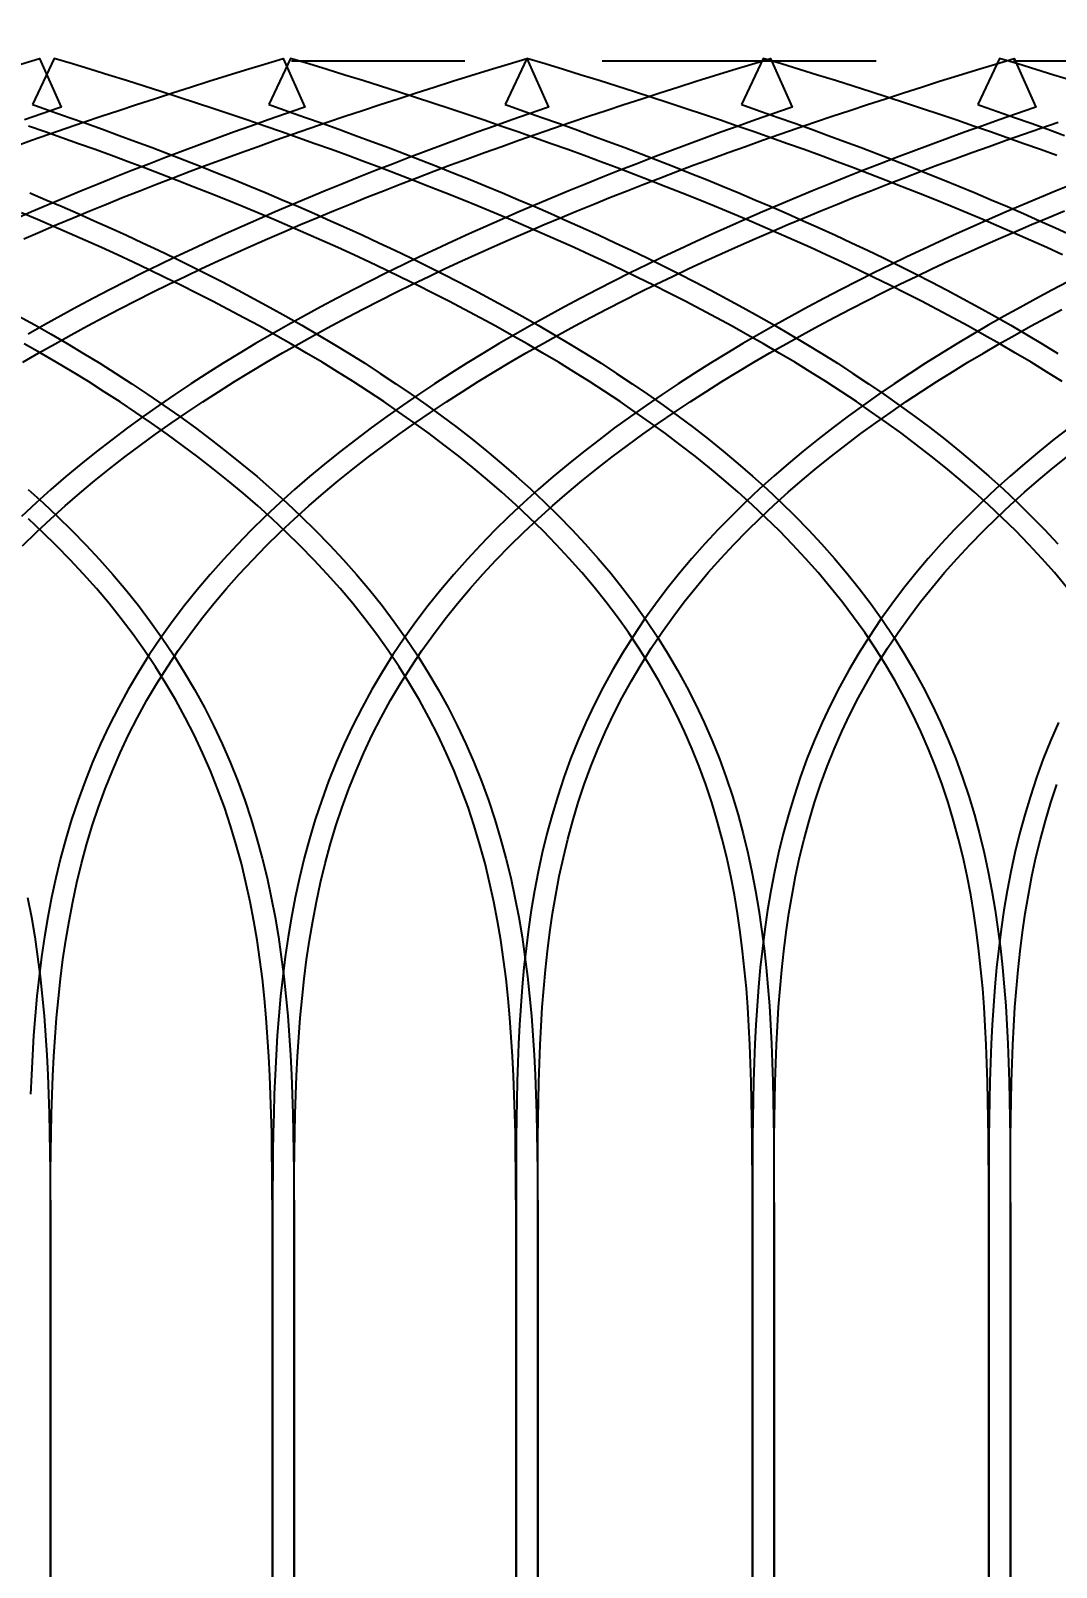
# Model space of a CAD drawing. Header units: metres. Extents: x -2 to 44.3, y -14 to 11.
# Drawn here: x 31.606 to 33.979, y 4.58 to 8.135 of the extents above; entities that cross this region are included whole.
import ezdxf

# ---------------------------------------------------------------- set-up
doc = ezdxf.new("R2010")
doc.units = ezdxf.units.M
doc.header["$LTSCALE"] = 0.05
doc.linetypes.add('DASHED', pattern=[19.05, 12.7, -6.35])
doc.layers.get('0').update_dxf_attribs({"linetype": 'DASHED'})
for name, color, linetype in [('back-layer2', 7, 'Continuous'), ('back-layer3', 7, 'Continuous'), ('front-layer2', 7, 'Continuous'), ('front-layer3', 7, 'Continuous')]:
    doc.layers.add(name, color=color, linetype=linetype)
doc.dimstyles.get("Standard").update_dxf_attribs({"dimtxt": 2.5, "dimasz": 2.5, "dimexe": 1.25, "dimexo": 0.625, "dimtad": 1, "dimtxsty": 'Standard', "dimcen": 2.5, "dimazin": 3, "dimtfac": 1, "dimtmove": 0, "dimatfit": 3, "dimarcsym": 0})

# ---------------------------------------------------------------- blocks, each defined once
blk = doc.blocks.new('*D12')
at = {"color": 0, "lineweight": -2, "transparency": 16777216}
for p, q in [((31.8524, 9.7222), (31.6492, 10.1791)), ((29.9411, 8.325), (33.1977, 9.7733)), ((29.9911, 8.2126), (33.2477, 9.6609)), ((32.0555, 9.2653), (32.1055, 9.1529)), ((32.3087, 8.6961), (32.5119, 8.2392)), ((32.5119, 8.2392), (34.3869, 8.2392))]:
    blk.add_line(p, q, dxfattribs=at)
at = {"color": 0, "transparency": 16777216}
for points in [[(31.9285, 9.7561), (31.7762, 9.6883), (32.0555, 9.2653)], [(32.3849, 8.7299), (32.2326, 8.6622), (32.1055, 9.1529)]]:
    blk.add_solid(points, dxfattribs=at)
at = {"layer": 'Defpoints', "color": 0, "transparency": 16777216}
for p in [(32.1055, 9.1529), (29.3701, 8.071), (29.4201, 7.9586)]:
    blk.add_point(p, dxfattribs=at)
at = {"color": 0, "transparency": 16777216, "insert": (33.7619, 9.1142), "char_height": 0.5, "attachment_point": 5}
blk.add_mtext('0.12', dxfattribs=at)

msp = doc.modelspace()

# ---------------------------------------------------------------- linework, layer by layer
msp.add_line((35.4679, 8.0646), (32.2093, 8.0646))
at = {"layer": 'back-layer2', "color": 3}
for points in [[(31.5679, 7.8676), (31.6076, 7.8818), (31.6475, 7.8958), (31.6877, 7.9097), (31.728, 7.9235), (31.7686, 7.9372), (31.8094, 7.9509), (31.8504, 7.9645), (31.8918, 7.9779), (31.9334, 7.9914), (31.9753, 8.0048), (32.0175, 8.0181), (32.0601, 8.0314), (32.103, 8.0446), (32.1464, 8.0578), (32.1901, 8.071), (32.2401, 7.9586), (32.2354, 7.957), (32.1951, 7.943), (32.1549, 7.9289), (32.115, 7.9147), (32.0753, 7.9004), (32.0357, 7.8859), (31.9962, 7.8714), (31.9569, 7.8566), (31.9177, 7.8418), (31.8786, 7.8267), (31.8397, 7.8115), (31.8008, 7.7961), (31.762, 7.7805), (31.7233, 7.7647), (31.6847, 7.7488), (31.6462, 7.7325), (31.6077, 7.7161), (31.5692, 7.6994)], [(31.5824, 8.0578), (31.6261, 8.071), (31.6761, 7.9586), (31.6714, 7.957), (31.6311, 7.943), (31.5909, 7.9289)], [(31.5873, 7.3681), (31.6246, 7.3898), (31.6619, 7.4111), (31.6994, 7.4319), (31.7369, 7.4523), (31.7745, 7.4723), (31.8121, 7.4919), (31.8498, 7.5112), (31.8876, 7.53), (31.9254, 7.5486), (31.9633, 7.5668), (32.0012, 7.5848), (32.0391, 7.6024), (32.0771, 7.6197), (32.1152, 7.6368), (32.1533, 7.6536), (32.1914, 7.6702), (32.2297, 7.6865), (32.268, 7.7026), (32.3063, 7.7185), (32.3448, 7.7342), (32.3833, 7.7497), (32.422, 7.765), (32.4607, 7.7801), (32.4996, 7.7951), (32.5385, 7.8099), (32.5776, 7.8245), (32.6169, 7.839), (32.6563, 7.8534), (32.6959, 7.8676), (32.7356, 7.8818), (32.7755, 7.8958), (32.8157, 7.9097), (32.856, 7.9235), (32.8966, 7.9372), (32.9374, 7.9509), (32.9784, 7.9645), (33.0198, 7.9779), (33.0614, 7.9914), (33.1033, 8.0048), (33.1455, 8.0181), (33.1881, 8.0314), (33.231, 8.0446), (33.2744, 8.0578), (33.3181, 8.071), (33.3681, 7.9586), (33.3634, 7.957), (33.3231, 7.943), (33.2829, 7.9289), (33.243, 7.9147), (33.2033, 7.9004), (33.1637, 7.8859), (33.1242, 7.8714), (33.0849, 7.8566), (33.0457, 7.8418), (33.0066, 7.8267), (32.9677, 7.8115), (32.9288, 7.7961), (32.89, 7.7805), (32.8513, 7.7647), (32.8127, 7.7488), (32.7742, 7.7325), (32.7357, 7.7161), (32.6972, 7.6994), (32.6588, 7.6825), (32.6205, 7.6653), (32.5822, 7.6478), (32.5439, 7.63), (32.5057, 7.612), (32.4675, 7.5936), (32.4294, 7.5748), (32.3913, 7.5558), (32.3532, 7.5363), (32.3152, 7.5165), (32.2772, 7.4963), (32.2393, 7.4757), (32.2014, 7.4546), (32.1636, 7.4331), (32.1259, 7.4112), (32.0883, 7.3887), (32.0508, 7.3657), (32.0134, 7.3422), (31.9762, 7.3182), (31.9391, 7.2936), (31.9022, 7.2684), (31.8656, 7.2426), (31.8292, 7.2161), (31.7931, 7.189), (31.7573, 7.1612), (31.7218, 7.1327), (31.6867, 7.1035), (31.6521, 7.0735), (31.618, 7.0428), (31.5844, 7.0112)], [(31.5868, 6.9436), (31.619, 6.9751), (31.6518, 7.0059), (31.6852, 7.036), (31.7191, 7.0653), (31.7535, 7.094), (31.7882, 7.1219), (31.8234, 7.1492), (31.8589, 7.1759), (31.8947, 7.2019), (31.9308, 7.2273), (31.9671, 7.2521), (32.0036, 7.2764), (32.0403, 7.3001), (32.0772, 7.3233), (32.1142, 7.3459), (32.1513, 7.3681), (32.1886, 7.3898), (32.2259, 7.4111), (32.2634, 7.4319), (32.3009, 7.4523), (32.3385, 7.4723), (32.3761, 7.4919), (32.4138, 7.5112), (32.4516, 7.53), (32.4894, 7.5486), (32.5273, 7.5668), (32.5652, 7.5848), (32.6031, 7.6024), (32.6411, 7.6197), (32.6792, 7.6368), (32.7173, 7.6536), (32.7554, 7.6702), (32.7937, 7.6865), (32.832, 7.7026), (32.8703, 7.7185), (32.9088, 7.7342), (32.9473, 7.7497), (32.986, 7.765), (33.0247, 7.7801), (33.0636, 7.7951), (33.1025, 7.8099), (33.1416, 7.8245), (33.1809, 7.839), (33.2203, 7.8534), (33.2599, 7.8676), (33.2996, 7.8818), (33.3395, 7.8958), (33.3797, 7.9097), (33.42, 7.9235), (33.4606, 7.9372), (33.5014, 7.9509), (33.5424, 7.9645), (33.5838, 7.9779), (33.6254, 7.9914), (33.6673, 8.0048), (33.7095, 8.0181), (33.7521, 8.0314), (33.795, 8.0446), (33.8384, 8.0578), (33.8821, 8.071), (33.9321, 7.9586), (33.9274, 7.957), (33.8871, 7.943), (33.8469, 7.9289), (33.807, 7.9147), (33.7673, 7.9004), (33.7277, 7.8859), (33.6882, 7.8714), (33.6489, 7.8566), (33.6097, 7.8418), (33.5706, 7.8267), (33.5317, 7.8115), (33.4928, 7.7961), (33.454, 7.7805), (33.4153, 7.7647), (33.3767, 7.7488), (33.3382, 7.7325), (33.2997, 7.7161), (33.2612, 7.6994), (33.2228, 7.6825), (33.1845, 7.6653), (33.1462, 7.6478), (33.1079, 7.63), (33.0697, 7.612), (33.0315, 7.5936), (32.9934, 7.5748), (32.9553, 7.5558), (32.9172, 7.5363), (32.8792, 7.5165), (32.8412, 7.4963), (32.8033, 7.4757), (32.7654, 7.4546), (32.7276, 7.4331), (32.6899, 7.4112), (32.6523, 7.3887), (32.6148, 7.3657), (32.5774, 7.3422), (32.5402, 7.3182), (32.5031, 7.2936), (32.4662, 7.2684), (32.4296, 7.2426), (32.3932, 7.2161), (32.3571, 7.189), (32.3213, 7.1612), (32.2858, 7.1327), (32.2507, 7.1035), (32.2161, 7.0735), (32.182, 7.0428), (32.1484, 7.0112), (32.1154, 6.9789), (32.0831, 6.9458), (32.0515, 6.9119), (32.0206, 6.8771), (31.9906, 6.8415), (31.9614, 6.8051), (31.9332, 6.7679), (31.9061, 6.7298), (31.88, 6.6909), (31.855, 6.6513), (31.8312, 6.6109), (31.8087, 6.5698), (31.7873, 6.528), (31.7673, 6.4856), (31.7486, 6.4426), (31.7312, 6.3991), (31.7151, 6.3551), (31.7003, 6.3106), (31.6868, 6.2659), (31.6746, 6.2208), (31.6635, 6.1755), (31.6537, 6.13), (31.6449, 6.0844), (31.6373, 6.0387), (31.6306, 5.9929), (31.6248, 5.9472), (31.6198, 5.9016), (31.6157, 5.856), (31.6122, 5.8105), (31.6094, 5.7652), (31.6071, 5.72), (31.6053, 5.675)], [(31.5893, 7.6536), (31.6274, 7.6702), (31.6657, 7.6865), (31.704, 7.7026), (31.7423, 7.7185), (31.7808, 7.7342), (31.8193, 7.7497), (31.858, 7.765), (31.8967, 7.7801), (31.9356, 7.7951), (31.9745, 7.8099), (32.0136, 7.8245), (32.0529, 7.839), (32.0923, 7.8534), (32.1319, 7.8676), (32.1716, 7.8818), (32.2115, 7.8958), (32.2517, 7.9097), (32.292, 7.9235), (32.3326, 7.9372), (32.3734, 7.9509), (32.4144, 7.9645), (32.4558, 7.9779), (32.4974, 7.9914), (32.5393, 8.0048), (32.5815, 8.0181), (32.6241, 8.0314), (32.667, 8.0446), (32.7104, 8.0578), (32.7541, 8.071), (32.8041, 7.9586), (32.7994, 7.957), (32.7591, 7.943), (32.7189, 7.9289), (32.679, 7.9147), (32.6393, 7.9004), (32.5997, 7.8859), (32.5602, 7.8714), (32.5209, 7.8566), (32.4817, 7.8418), (32.4426, 7.8267), (32.4037, 7.8115), (32.3648, 7.7961), (32.326, 7.7805), (32.2873, 7.7647), (32.2487, 7.7488), (32.2102, 7.7325), (32.1717, 7.7161), (32.1332, 7.6994), (32.0948, 7.6825), (32.0565, 7.6653), (32.0182, 7.6478), (31.9799, 7.63), (31.9417, 7.612), (31.9035, 7.5936), (31.8654, 7.5748), (31.8273, 7.5558), (31.7892, 7.5363), (31.7512, 7.5165), (31.7132, 7.4963), (31.6753, 7.4757), (31.6374, 7.4546), (31.5996, 7.4331)], [(31.6511, 4.0355), (31.6511, 5.3199), (31.6511, 5.3638), (31.6512, 5.4078), (31.6513, 5.4518), (31.6516, 5.4959), (31.6521, 5.5401), (31.6529, 5.5844), (31.6539, 5.6287), (31.6552, 5.6732), (31.657, 5.7177), (31.6593, 5.7624), (31.6621, 5.8071), (31.6655, 5.8518), (31.6696, 5.8966), (31.6744, 5.9414), (31.6801, 5.9862), (31.6867, 6.0309), (31.6942, 6.0755), (31.7027, 6.12), (31.7123, 6.1643), (31.723, 6.2083), (31.7349, 6.2521), (31.748, 6.2955), (31.7623, 6.3386), (31.7779, 6.3812), (31.7947, 6.4233), (31.8129, 6.4649), (31.8322, 6.506), (31.8529, 6.5464), (31.8747, 6.5862), (31.8977, 6.6253), (31.9219, 6.6637), (31.9472, 6.7013), (31.9735, 6.7382), (32.0009, 6.7744), (32.0292, 6.8098), (32.0584, 6.8444), (32.0884, 6.8782), (32.1193, 6.9113), (32.1508, 6.9436), (32.183, 6.9751), (32.2158, 7.0059), (32.2492, 7.036), (32.2831, 7.0653), (32.3175, 7.094), (32.3522, 7.1219), (32.3874, 7.1492), (32.4229, 7.1759), (32.4587, 7.2019), (32.4948, 7.2273), (32.5311, 7.2521), (32.5676, 7.2764), (32.6043, 7.3001), (32.6412, 7.3233), (32.6782, 7.3459), (32.7153, 7.3681), (32.7526, 7.3898), (32.7899, 7.4111), (32.8274, 7.4319), (32.8649, 7.4523), (32.9025, 7.4723), (32.9401, 7.4919), (32.9778, 7.5112), (33.0156, 7.53), (33.0534, 7.5486), (33.0913, 7.5668), (33.1292, 7.5848), (33.1671, 7.6024), (33.2051, 7.6197), (33.2432, 7.6368), (33.2813, 7.6536), (33.3194, 7.6702), (33.3577, 7.6865), (33.396, 7.7026), (33.4343, 7.7185), (33.4728, 7.7342), (33.5113, 7.7497), (33.55, 7.765), (33.5887, 7.7801), (33.6276, 7.7951), (33.6665, 7.8099), (33.7056, 7.8245), (33.7449, 7.839), (33.7843, 7.8534), (33.8239, 7.8676), (33.8636, 7.8818), (33.9035, 7.8958), (33.9437, 7.9097), (33.984, 7.9235)], [(34.018, 7.7805), (33.9793, 7.7647), (33.9407, 7.7488), (33.9022, 7.7325), (33.8637, 7.7161), (33.8252, 7.6994), (33.7868, 7.6825), (33.7485, 7.6653), (33.7102, 7.6478), (33.6719, 7.63), (33.6337, 7.612), (33.5955, 7.5936), (33.5574, 7.5748), (33.5193, 7.5558), (33.4812, 7.5363), (33.4432, 7.5165), (33.4052, 7.4963), (33.3673, 7.4757), (33.3294, 7.4546), (33.2916, 7.4331), (33.2539, 7.4112), (33.2163, 7.3887), (33.1788, 7.3657), (33.1414, 7.3422), (33.1042, 7.3182), (33.0671, 7.2936), (33.0302, 7.2684), (32.9936, 7.2426), (32.9572, 7.2161), (32.9211, 7.189), (32.8853, 7.1612), (32.8498, 7.1327), (32.8147, 7.1035), (32.7801, 7.0735), (32.746, 7.0428), (32.7124, 7.0112), (32.6794, 6.9789), (32.6471, 6.9458), (32.6155, 6.9119), (32.5846, 6.8771), (32.5546, 6.8415), (32.5254, 6.8051), (32.4972, 6.7679), (32.4701, 6.7298), (32.444, 6.6909), (32.419, 6.6513), (32.3952, 6.6109), (32.3727, 6.5698), (32.3513, 6.528), (32.3313, 6.4856), (32.3126, 6.4426), (32.2952, 6.3991), (32.2791, 6.3551), (32.2643, 6.3106), (32.2508, 6.2659), (32.2386, 6.2208), (32.2275, 6.1755), (32.2177, 6.13), (32.2089, 6.0844), (32.2013, 6.0387), (32.1946, 5.9929), (32.1888, 5.9472), (32.1838, 5.9016), (32.1797, 5.856), (32.1762, 5.8105), (32.1734, 5.7652), (32.1711, 5.72), (32.1693, 5.675), (32.1679, 5.6301), (32.1669, 5.5854), (32.1661, 5.5408), (32.1656, 5.4964), (32.1653, 5.4521), (32.1652, 5.4079), (32.1651, 5.3639), (32.1651, 5.3199), (32.1651, 4.0355)], [(32.2151, 4.0355), (32.2151, 5.3199), (32.2151, 5.3638), (32.2152, 5.4078), (32.2153, 5.4518), (32.2156, 5.4959), (32.2161, 5.5401), (32.2169, 5.5844), (32.2179, 5.6287), (32.2192, 5.6732), (32.221, 5.7177), (32.2233, 5.7624), (32.2261, 5.8071), (32.2295, 5.8518), (32.2336, 5.8966), (32.2384, 5.9414), (32.2441, 5.9862), (32.2507, 6.0309), (32.2582, 6.0755), (32.2667, 6.12), (32.2763, 6.1643), (32.287, 6.2083), (32.2989, 6.2521), (32.312, 6.2955), (32.3263, 6.3386), (32.3419, 6.3812), (32.3587, 6.4233), (32.3769, 6.4649), (32.3962, 6.506), (32.4169, 6.5464), (32.4387, 6.5862), (32.4617, 6.6253), (32.4859, 6.6637), (32.5112, 6.7013), (32.5375, 6.7382), (32.5649, 6.7744), (32.5932, 6.8098), (32.6224, 6.8444), (32.6524, 6.8782), (32.6833, 6.9113), (32.7148, 6.9436), (32.747, 6.9751), (32.7798, 7.0059), (32.8132, 7.036), (32.8471, 7.0653), (32.8815, 7.094), (32.9162, 7.1219), (32.9514, 7.1492), (32.9869, 7.1759), (33.0227, 7.2019), (33.0588, 7.2273), (33.0951, 7.2521), (33.1316, 7.2764), (33.1683, 7.3001), (33.2052, 7.3233), (33.2422, 7.3459), (33.2793, 7.3681), (33.3166, 7.3898), (33.3539, 7.4111), (33.3914, 7.4319), (33.4289, 7.4523), (33.4665, 7.4723), (33.5041, 7.4919), (33.5418, 7.5112), (33.5796, 7.53), (33.6174, 7.5486), (33.6553, 7.5668), (33.6932, 7.5848), (33.7311, 7.6024), (33.7691, 7.6197), (33.8072, 7.6368), (33.8453, 7.6536), (33.8834, 7.6702), (33.9217, 7.6865), (33.96, 7.7026), (33.9983, 7.7185)], [(34.006, 7.5539), (33.9691, 7.5347), (33.9323, 7.5151), (33.8955, 7.4951), (33.8588, 7.4747), (33.8221, 7.4538), (33.7856, 7.4325), (33.7491, 7.4107), (33.7127, 7.3885), (33.6764, 7.3657), (33.6403, 7.3424), (33.6044, 7.3185), (33.5686, 7.294), (33.533, 7.269), (33.4977, 7.2433), (33.4627, 7.217), (33.4279, 7.19), (33.3935, 7.1624), (33.3595, 7.134), (33.3259, 7.1049), (33.2928, 7.0751), (33.2602, 7.0445), (33.2282, 7.0132), (33.1969, 6.9811), (33.1662, 6.9481), (33.1362, 6.9144), (33.1071, 6.8799), (33.0788, 6.8445), (33.0514, 6.8084), (33.0251, 6.7714), (32.9998, 6.7337), (32.9755, 6.6952), (32.9524, 6.656), (32.9305, 6.6161), (32.9098, 6.5756), (32.8904, 6.5344), (32.8722, 6.4927), (32.8553, 6.4504), (32.8397, 6.4077), (32.8254, 6.3646), (32.8123, 6.3211), (32.8004, 6.2774), (32.7897, 6.2334), (32.7801, 6.1893), (32.7716, 6.145), (32.7642, 6.1007), (32.7577, 6.0563), (32.7521, 6.012), (32.7473, 5.9677), (32.7432, 5.9235), (32.7399, 5.8793), (32.7371, 5.8354), (32.7349, 5.7915), (32.7331, 5.7478), (32.7318, 5.7043), (32.7308, 5.6609), (32.7301, 5.6177), (32.7296, 5.5746), (32.7293, 5.5317), (32.7292, 5.4889), (32.7291, 5.4462), (32.7291, 5.4035), (32.7291, 4.0355)]]:
    msp.add_lwpolyline(points, dxfattribs=at)
at = {"layer": 'back-layer3', "color": 8}
for points in [[(32.7791, 4.0355), (32.7791, 5.4035), (32.7791, 5.4461), (32.7792, 5.4887), (32.7793, 5.5314), (32.7796, 5.5742), (32.7801, 5.617), (32.7808, 5.6599), (32.7818, 5.703), (32.7831, 5.7461), (32.7848, 5.7893), (32.787, 5.8325), (32.7897, 5.8759), (32.7931, 5.9193), (32.797, 5.9627), (32.8017, 6.0061), (32.8072, 6.0495), (32.8136, 6.0929), (32.8208, 6.1362), (32.8291, 6.1793), (32.8384, 6.2222), (32.8488, 6.2649), (32.8603, 6.3074), (32.873, 6.3495), (32.8869, 6.3912), (32.902, 6.4326), (32.9184, 6.4734), (32.9359, 6.5138), (32.9547, 6.5535), (32.9747, 6.5927), (32.9959, 6.6313), (33.0182, 6.6692), (33.0417, 6.7064), (33.0662, 6.743), (33.0917, 6.7787), (33.1183, 6.8138), (33.1457, 6.8481), (33.174, 6.8817), (33.2031, 6.9145), (33.233, 6.9465), (33.2636, 6.9779), (33.2948, 7.0084), (33.3267, 7.0383), (33.359, 7.0675), (33.3919, 7.0959), (33.4252, 7.1237), (33.4589, 7.1508), (33.493, 7.1772), (33.5274, 7.2031), (33.5621, 7.2283), (33.5971, 7.2529), (33.6323, 7.277), (33.6677, 7.3005), (33.7033, 7.3235), (33.7391, 7.346), (33.775, 7.368), (33.811, 7.3895), (33.8471, 7.4105), (33.8833, 7.4311), (33.9196, 7.4513), (33.956, 7.4711), (33.9924, 7.4905)], [(34.0097, 7.217), (33.9749, 7.19), (33.9405, 7.1624), (33.9065, 7.134), (33.8729, 7.1049), (33.8398, 7.0751), (33.8072, 7.0445), (33.7752, 7.0132), (33.7439, 6.9811), (33.7132, 6.9481), (33.6832, 6.9144), (33.6541, 6.8799), (33.6258, 6.8445), (33.5984, 6.8084), (33.5721, 6.7714), (33.5468, 6.7337), (33.5225, 6.6952), (33.4994, 6.656), (33.4775, 6.6161), (33.4568, 6.5756), (33.4374, 6.5344), (33.4192, 6.4927), (33.4023, 6.4504), (33.3867, 6.4077), (33.3724, 6.3646), (33.3593, 6.3211), (33.3474, 6.2774), (33.3367, 6.2334), (33.3271, 6.1893), (33.3186, 6.145), (33.3112, 6.1007), (33.3047, 6.0563), (33.2991, 6.012), (33.2943, 5.9677), (33.2902, 5.9235), (33.2869, 5.8793), (33.2841, 5.8354), (33.2819, 5.7915), (33.2801, 5.7478), (33.2788, 5.7043), (33.2778, 5.6609), (33.2771, 5.6177), (33.2766, 5.5746), (33.2763, 5.5317), (33.2762, 5.4889), (33.2761, 5.4462), (33.2761, 5.4035), (33.2761, 4.0355)], [(33.3261, 4.0355), (33.3261, 5.4035), (33.3261, 5.4461), (33.3262, 5.4887), (33.3263, 5.5314), (33.3266, 5.5742), (33.3271, 5.617), (33.3278, 5.6599), (33.3288, 5.703), (33.3301, 5.7461), (33.3318, 5.7893), (33.334, 5.8325), (33.3367, 5.8759), (33.3401, 5.9193), (33.344, 5.9627), (33.3487, 6.0061), (33.3542, 6.0495), (33.3606, 6.0929), (33.3678, 6.1362), (33.3761, 6.1793), (33.3854, 6.2222), (33.3958, 6.2649), (33.4073, 6.3074), (33.42, 6.3495), (33.4339, 6.3912), (33.449, 6.4326), (33.4654, 6.4734), (33.4829, 6.5138), (33.5017, 6.5535), (33.5217, 6.5927), (33.5429, 6.6313), (33.5652, 6.6692), (33.5887, 6.7064), (33.6132, 6.743), (33.6387, 6.7787), (33.6653, 6.8138), (33.6927, 6.8481), (33.721, 6.8817), (33.7501, 6.9145), (33.78, 6.9465), (33.8106, 6.9779), (33.8418, 7.0084), (33.8737, 7.0383), (33.906, 7.0675), (33.9389, 7.0959), (33.9722, 7.1237), (34.0059, 7.1508)], [(33.9844, 6.5344), (33.9662, 6.4927), (33.9493, 6.4504), (33.9337, 6.4077), (33.9194, 6.3646), (33.9063, 6.3211), (33.8944, 6.2774), (33.8837, 6.2334), (33.8741, 6.1893), (33.8656, 6.145), (33.8582, 6.1007), (33.8517, 6.0563), (33.8461, 6.012), (33.8413, 5.9677), (33.8372, 5.9235), (33.8339, 5.8793), (33.8311, 5.8354), (33.8289, 5.7915), (33.8271, 5.7478), (33.8258, 5.7043), (33.8248, 5.6609), (33.8241, 5.6177), (33.8236, 5.5746), (33.8233, 5.5317), (33.8232, 5.4889), (33.8231, 5.4462), (33.8231, 5.4035), (33.8231, 4.0355)], [(33.8731, 4.0355), (33.8731, 5.4035), (33.8731, 5.4461), (33.8732, 5.4887), (33.8733, 5.5314), (33.8736, 5.5742), (33.8741, 5.617), (33.8748, 5.6599), (33.8758, 5.703), (33.8771, 5.7461), (33.8788, 5.7893), (33.881, 5.8325), (33.8837, 5.8759), (33.8871, 5.9193), (33.891, 5.9627), (33.8957, 6.0061), (33.9012, 6.0495), (33.9076, 6.0929), (33.9148, 6.1362), (33.9231, 6.1793), (33.9324, 6.2222), (33.9428, 6.2649), (33.9543, 6.3074), (33.967, 6.3495), (33.9809, 6.3912)]]:
    msp.add_lwpolyline(points, dxfattribs=at)
at = {"layer": 'front-layer2', "color": 3}
for points in [[(32.7291, 4.0355), (32.7291, 5.276), (32.7291, 5.3199), (32.729, 5.3638), (32.729, 5.4078), (32.7288, 5.4518), (32.7285, 5.4959), (32.728, 5.5401), (32.7273, 5.5844), (32.7262, 5.6287), (32.7249, 5.6732), (32.7231, 5.7177), (32.7208, 5.7624), (32.718, 5.8071), (32.7146, 5.8518), (32.7105, 5.8966), (32.7057, 5.9414), (32.7, 5.9862), (32.6935, 6.0309), (32.686, 6.0755), (32.6774, 6.12), (32.6678, 6.1643), (32.6571, 6.2083), (32.6452, 6.2521), (32.6321, 6.2955), (32.6178, 6.3386), (32.6022, 6.3812), (32.5854, 6.4233), (32.5673, 6.4649), (32.5479, 6.506), (32.5273, 6.5464), (32.5054, 6.5862), (32.4824, 6.6253), (32.4582, 6.6637), (32.4329, 6.7013), (32.4066, 6.7382), (32.3792, 6.7744), (32.3509, 6.8098), (32.3217, 6.8444), (32.2917, 6.8782), (32.2609, 6.9113), (32.2293, 6.9436), (32.1971, 6.9751), (32.1643, 7.0059), (32.1309, 7.036), (32.097, 7.0653), (32.0626, 7.094), (32.0279, 7.1219), (31.9927, 7.1492), (31.9572, 7.1759), (31.9214, 7.2019), (31.8854, 7.2273), (31.849, 7.2521), (31.8125, 7.2764), (31.7758, 7.3001), (31.739, 7.3233), (31.7019, 7.3459), (31.6648, 7.3681), (31.6275, 7.3898), (31.5902, 7.4111)], [(31.6, 7.0735), (31.6341, 7.0428), (31.6677, 7.0112), (31.7007, 6.9789), (31.733, 6.9458), (31.7647, 6.9119), (31.7955, 6.8771), (31.8256, 6.8415), (31.8547, 6.8051), (31.8829, 6.7679), (31.91, 6.7298), (31.9361, 6.6909), (31.9611, 6.6513), (31.9849, 6.6109), (32.0075, 6.5698), (32.0288, 6.528), (32.0488, 6.4856), (32.0675, 6.4426), (32.0849, 6.3991), (32.101, 6.3551), (32.1158, 6.3106), (32.1293, 6.2659), (32.1415, 6.2208), (32.1526, 6.1755), (32.1624, 6.13), (32.1712, 6.0844), (32.1789, 6.0387), (32.1856, 5.9929), (32.1913, 5.9472), (32.1963, 5.9016), (32.2004, 5.856), (32.2039, 5.8105), (32.2068, 5.7652), (32.209, 5.72), (32.2108, 5.675), (32.2122, 5.6301), (32.2132, 5.5854), (32.214, 5.5408), (32.2145, 5.4964), (32.2148, 5.4521), (32.215, 5.4079), (32.215, 5.3639), (32.2151, 5.3199), (32.2151, 5.276), (32.2151, 4.0355)], [(32.1651, 4.0355), (32.1651, 5.276), (32.1651, 5.3199), (32.165, 5.3638), (32.165, 5.4078), (32.1648, 5.4518), (32.1645, 5.4959), (32.164, 5.5401), (32.1633, 5.5844), (32.1622, 5.6287), (32.1609, 5.6732), (32.1591, 5.7177), (32.1568, 5.7624), (32.154, 5.8071), (32.1506, 5.8518), (32.1465, 5.8966), (32.1417, 5.9414), (32.136, 5.9862), (32.1295, 6.0309), (32.122, 6.0755), (32.1134, 6.12), (32.1038, 6.1643), (32.0931, 6.2083), (32.0812, 6.2521), (32.0681, 6.2955), (32.0538, 6.3386), (32.0382, 6.3812), (32.0214, 6.4233), (32.0033, 6.4649), (31.9839, 6.506), (31.9633, 6.5464), (31.9414, 6.5862), (31.9184, 6.6253), (31.8942, 6.6637), (31.8689, 6.7013), (31.8426, 6.7382), (31.8152, 6.7744), (31.7869, 6.8098), (31.7577, 6.8444), (31.7277, 6.8782), (31.6969, 6.9113), (31.6653, 6.9436), (31.6331, 6.9751), (31.6003, 7.0059)], [(31.5984, 6.13), (31.6072, 6.0844), (31.6149, 6.0387), (31.6216, 5.9929), (31.6273, 5.9472), (31.6323, 5.9016), (31.6364, 5.856), (31.6399, 5.8105), (31.6428, 5.7652), (31.645, 5.72), (31.6468, 5.675), (31.6482, 5.6301), (31.6492, 5.5854), (31.65, 5.5408), (31.6505, 5.4964), (31.6508, 5.4521), (31.651, 5.4079), (31.651, 5.3639), (31.6511, 5.3199), (31.6511, 5.276), (31.6511, 4.0355)]]:
    msp.add_lwpolyline(points, dxfattribs=at)
at = {"layer": 'front-layer3', "color": 8}
for points in [[(34.0034, 6.8481), (33.9751, 6.8817), (33.946, 6.9145), (33.9161, 6.9465), (33.8855, 6.9779), (33.8543, 7.0084), (33.8224, 7.0383), (33.7901, 7.0675), (33.7572, 7.0959), (33.7239, 7.1237), (33.6902, 7.1508), (33.6561, 7.1772), (33.6217, 7.2031), (33.587, 7.2283), (33.552, 7.2529), (33.5168, 7.277), (33.4814, 7.3005), (33.4458, 7.3235), (33.41, 7.346), (33.3742, 7.368), (33.3381, 7.3895), (33.302, 7.4105), (33.2658, 7.4311), (33.2295, 7.4513), (33.1931, 7.4711), (33.1567, 7.4905), (33.1202, 7.5095), (33.0836, 7.5282), (33.047, 7.5465), (33.0103, 7.5645), (32.9736, 7.5822), (32.9369, 7.5995), (32.9001, 7.6166), (32.8632, 7.6334), (32.8263, 7.65), (32.7894, 7.6663), (32.7524, 7.6824), (32.7153, 7.6982), (32.6782, 7.7138), (32.641, 7.7292), (32.6037, 7.7444), (32.5663, 7.7594), (32.5289, 7.7743), (32.4913, 7.7889), (32.4536, 7.8034), (32.4158, 7.8178), (32.3779, 7.832), (32.3399, 7.8461), (32.3017, 7.86), (32.2633, 7.8738), (32.2248, 7.8875), (32.186, 7.9011), (32.1471, 7.9146), (32.108, 7.928), (32.0687, 7.9413), (32.0291, 7.9545), (31.9893, 7.9677), (31.9492, 7.9808), (31.9089, 7.9938), (31.8682, 8.0068), (31.8273, 8.0197), (31.786, 8.0326), (31.7444, 8.0454), (31.7024, 8.0582), (31.66, 8.071), (31.61, 7.9641)], [(33.9928, 7.3235), (33.957, 7.346), (33.9212, 7.368), (33.8851, 7.3895), (33.849, 7.4105), (33.8128, 7.4311), (33.7765, 7.4513), (33.7401, 7.4711), (33.7037, 7.4905), (33.6672, 7.5095), (33.6306, 7.5282), (33.594, 7.5465), (33.5573, 7.5645), (33.5206, 7.5822), (33.4839, 7.5995), (33.4471, 7.6166), (33.4102, 7.6334), (33.3733, 7.65), (33.3364, 7.6663), (33.2994, 7.6824), (33.2623, 7.6982), (33.2252, 7.7138), (33.188, 7.7292), (33.1507, 7.7444), (33.1133, 7.7594), (33.0759, 7.7743), (33.0383, 7.7889), (33.0006, 7.8034), (32.9628, 7.8178), (32.9249, 7.832), (32.8869, 7.8461), (32.8487, 7.86), (32.8103, 7.8738), (32.7718, 7.8875), (32.733, 7.9011), (32.6941, 7.9146), (32.655, 7.928), (32.6157, 7.9413), (32.5761, 7.9545), (32.5363, 7.9677), (32.4962, 7.9808), (32.4559, 7.9938), (32.4152, 8.0068), (32.3743, 8.0197), (32.333, 8.0326), (32.2914, 8.0454), (32.2494, 8.0582), (32.207, 8.071), (32.157, 7.9641)], [(33.9941, 7.6166), (33.9572, 7.6334), (33.9203, 7.65), (33.8834, 7.6663), (33.8464, 7.6824), (33.8093, 7.6982), (33.7722, 7.7138), (33.735, 7.7292), (33.6977, 7.7444), (33.6603, 7.7594), (33.6229, 7.7743), (33.5853, 7.7889), (33.5476, 7.8034), (33.5098, 7.8178), (33.4719, 7.832), (33.4339, 7.8461), (33.3957, 7.86), (33.3573, 7.8738), (33.3188, 7.8875), (33.28, 7.9011), (33.2411, 7.9146), (33.202, 7.928), (33.1627, 7.9413), (33.1231, 7.9545), (33.0833, 7.9677), (33.0432, 7.9808), (33.0029, 7.9938), (32.9622, 8.0068), (32.9213, 8.0197), (32.88, 8.0326), (32.8384, 8.0454), (32.7964, 8.0582), (32.754, 8.071), (32.704, 7.9641)], [(33.9809, 7.8461), (33.9427, 7.86), (33.9043, 7.8738), (33.8658, 7.8875), (33.827, 7.9011), (33.7881, 7.9146), (33.749, 7.928), (33.7097, 7.9413), (33.6701, 7.9545), (33.6303, 7.9677), (33.5902, 7.9808), (33.5499, 7.9938), (33.5092, 8.0068), (33.4683, 8.0197), (33.427, 8.0326), (33.3854, 8.0454), (33.3434, 8.0582), (33.301, 8.071), (33.251, 7.9641)], [(34.0153, 8.0197), (33.974, 8.0326), (33.9324, 8.0454), (33.8904, 8.0582), (33.848, 8.071), (33.798, 7.9641)], [(31.61, 7.9641), (31.6164, 7.9619), (31.6555, 7.9483), (31.6944, 7.9347), (31.7331, 7.9209), (31.7717, 7.907), (31.8101, 7.893), (31.8484, 7.8789), (31.8865, 7.8646), (31.9245, 7.8501), (31.9624, 7.8356), (32.0002, 7.8208), (32.0378, 7.8059), (32.0754, 7.7908), (32.113, 7.7755), (32.1504, 7.7599), (32.1878, 7.7442), (32.2252, 7.7283), (32.2624, 7.7121), (32.2997, 7.6957), (32.3368, 7.679), (32.374, 7.662), (32.4111, 7.6448), (32.4482, 7.6273), (32.4852, 7.6094), (32.5222, 7.5913), (32.5592, 7.5728), (32.5961, 7.5539), (32.633, 7.5347), (32.6698, 7.5151), (32.7066, 7.4951), (32.7433, 7.4747), (32.78, 7.4538), (32.8165, 7.4325), (32.853, 7.4107), (32.8894, 7.3885), (32.9257, 7.3657), (32.9618, 7.3424), (32.9977, 7.3185), (33.0335, 7.294), (33.0691, 7.269), (33.1044, 7.2433), (33.1394, 7.217), (33.1742, 7.19), (33.2086, 7.1624), (33.2426, 7.134), (33.2762, 7.1049), (33.3093, 7.0751), (33.3419, 7.0445), (33.3739, 7.0132), (33.4053, 6.9811), (33.436, 6.9481), (33.4659, 6.9144), (33.495, 6.8799), (33.5233, 6.8445), (33.5507, 6.8084), (33.577, 6.7714), (33.6024, 6.7337), (33.6266, 6.6952), (33.6497, 6.656), (33.6716, 6.6161), (33.6923, 6.5756), (33.7117, 6.5344), (33.7299, 6.4927), (33.7468, 6.4504), (33.7624, 6.4077), (33.7767, 6.3646), (33.7898, 6.3211), (33.8017, 6.2774), (33.8124, 6.2334), (33.822, 6.1893), (33.8305, 6.145), (33.8379, 6.1007), (33.8444, 6.0563), (33.8501, 6.012), (33.8548, 5.9677), (33.8589, 5.9235), (33.8623, 5.8793), (33.865, 5.8354), (33.8672, 5.7915), (33.869, 5.7478), (33.8703, 5.7043), (33.8713, 5.6609), (33.872, 5.6177), (33.8725, 5.5746), (33.8728, 5.5317), (33.873, 5.4889), (33.873, 5.4462), (33.8731, 5.4035), (33.8731, 5.361), (33.8731, 4.0355)], [(32.157, 7.9641), (32.1634, 7.9619), (32.2025, 7.9483), (32.2414, 7.9347), (32.2801, 7.9209), (32.3187, 7.907), (32.3571, 7.893), (32.3954, 7.8789), (32.4335, 7.8646), (32.4715, 7.8501), (32.5094, 7.8356), (32.5472, 7.8208), (32.5848, 7.8059), (32.6224, 7.7908), (32.66, 7.7755), (32.6974, 7.7599), (32.7348, 7.7442), (32.7722, 7.7283), (32.8094, 7.7121), (32.8467, 7.6957), (32.8838, 7.679), (32.921, 7.662), (32.9581, 7.6448), (32.9952, 7.6273), (33.0322, 7.6094), (33.0692, 7.5913), (33.1062, 7.5728), (33.1431, 7.5539), (33.18, 7.5347), (33.2168, 7.5151), (33.2536, 7.4951), (33.2903, 7.4747), (33.327, 7.4538), (33.3635, 7.4325), (33.4, 7.4107), (33.4364, 7.3885), (33.4727, 7.3657), (33.5088, 7.3424), (33.5447, 7.3185), (33.5805, 7.294), (33.6161, 7.269), (33.6514, 7.2433), (33.6864, 7.217), (33.7212, 7.19), (33.7556, 7.1624), (33.7896, 7.134), (33.8232, 7.1049), (33.8563, 7.0751), (33.8889, 7.0445), (33.9209, 7.0132), (33.9523, 6.9811), (33.983, 6.9481)], [(32.704, 7.9641), (32.7104, 7.9619), (32.7495, 7.9483), (32.7884, 7.9347), (32.8271, 7.9209), (32.8657, 7.907), (32.9041, 7.893), (32.9424, 7.8789), (32.9805, 7.8646), (33.0185, 7.8501), (33.0564, 7.8356), (33.0942, 7.8208), (33.1318, 7.8059), (33.1694, 7.7908), (33.207, 7.7755), (33.2444, 7.7599), (33.2818, 7.7442), (33.3192, 7.7283), (33.3564, 7.7121), (33.3937, 7.6957), (33.4308, 7.679), (33.468, 7.662), (33.5051, 7.6448), (33.5422, 7.6273), (33.5792, 7.6094), (33.6162, 7.5913), (33.6532, 7.5728), (33.6901, 7.5539), (33.727, 7.5347), (33.7638, 7.5151), (33.8006, 7.4951), (33.8373, 7.4747), (33.874, 7.4538), (33.9105, 7.4325), (33.947, 7.4107), (33.9834, 7.3885)], [(33.251, 7.9641), (33.2574, 7.9619), (33.2965, 7.9483), (33.3354, 7.9347), (33.3741, 7.9209), (33.4127, 7.907), (33.4511, 7.893), (33.4894, 7.8789), (33.5275, 7.8646), (33.5655, 7.8501), (33.6034, 7.8356), (33.6412, 7.8208), (33.6788, 7.8059), (33.7164, 7.7908), (33.754, 7.7755), (33.7914, 7.7599), (33.8288, 7.7442), (33.8662, 7.7283), (33.9034, 7.7121), (33.9407, 7.6957), (33.9778, 7.679), (34.015, 7.662)], [(33.798, 7.9641), (33.8044, 7.9619), (33.8435, 7.9483), (33.8824, 7.9347), (33.9211, 7.9209), (33.9597, 7.907), (33.9981, 7.893)], [(33.8231, 4.0355), (33.8231, 5.361), (33.8231, 5.4035), (33.823, 5.4461), (33.823, 5.4887), (33.8228, 5.5314), (33.8225, 5.5742), (33.822, 5.617), (33.8213, 5.6599), (33.8203, 5.703), (33.819, 5.7461), (33.8173, 5.7893), (33.8151, 5.8325), (33.8124, 5.8759), (33.8091, 5.9193), (33.8051, 5.9627), (33.8004, 6.0061), (33.7949, 6.0495), (33.7885, 6.0929), (33.7813, 6.1362), (33.773, 6.1793), (33.7637, 6.2222), (33.7533, 6.2649), (33.7418, 6.3074), (33.7291, 6.3495), (33.7152, 6.3912), (33.7001, 6.4326), (33.6837, 6.4734), (33.6662, 6.5138), (33.6474, 6.5535), (33.6274, 6.5927), (33.6062, 6.6313), (33.5839, 6.6692), (33.5604, 6.7064), (33.5359, 6.743), (33.5104, 6.7787), (33.4839, 6.8138), (33.4564, 6.8481), (33.4281, 6.8817), (33.399, 6.9145), (33.3691, 6.9465), (33.3385, 6.9779), (33.3073, 7.0084), (33.2754, 7.0383), (33.2431, 7.0675), (33.2102, 7.0959), (33.1769, 7.1237), (33.1432, 7.1508), (33.1091, 7.1772), (33.0747, 7.2031), (33.04, 7.2283), (33.005, 7.2529), (32.9698, 7.277), (32.9344, 7.3005), (32.8988, 7.3235), (32.863, 7.346), (32.8272, 7.368), (32.7911, 7.3895), (32.755, 7.4105), (32.7188, 7.4311), (32.6825, 7.4513), (32.6461, 7.4711), (32.6097, 7.4905), (32.5732, 7.5095), (32.5366, 7.5282), (32.5, 7.5465), (32.4633, 7.5645), (32.4266, 7.5822), (32.3899, 7.5995), (32.3531, 7.6166), (32.3162, 7.6334), (32.2793, 7.65), (32.2424, 7.6663), (32.2054, 7.6824), (32.1683, 7.6982), (32.1312, 7.7138), (32.094, 7.7292), (32.0567, 7.7444), (32.0193, 7.7594), (31.9819, 7.7743), (31.9443, 7.7889), (31.9066, 7.8034), (31.8688, 7.8178), (31.8309, 7.832), (31.7929, 7.8461), (31.7547, 7.86), (31.7163, 7.8738), (31.6778, 7.8875), (31.639, 7.9011), (31.6001, 7.9146)], [(31.6034, 7.7599), (31.6408, 7.7442), (31.6782, 7.7283), (31.7154, 7.7121), (31.7527, 7.6957), (31.7898, 7.679), (31.827, 7.662), (31.8641, 7.6448), (31.9012, 7.6273), (31.9382, 7.6094), (31.9752, 7.5913), (32.0122, 7.5728), (32.0491, 7.5539), (32.086, 7.5347), (32.1228, 7.5151), (32.1596, 7.4951), (32.1963, 7.4747), (32.233, 7.4538), (32.2695, 7.4325), (32.306, 7.4107), (32.3424, 7.3885), (32.3787, 7.3657), (32.4148, 7.3424), (32.4507, 7.3185), (32.4865, 7.294), (32.5221, 7.269), (32.5574, 7.2433), (32.5924, 7.217), (32.6272, 7.19), (32.6616, 7.1624), (32.6956, 7.134), (32.7292, 7.1049), (32.7623, 7.0751), (32.7949, 7.0445), (32.8269, 7.0132), (32.8583, 6.9811), (32.889, 6.9481), (32.9189, 6.9144), (32.948, 6.8799), (32.9763, 6.8445), (33.0037, 6.8084), (33.03, 6.7714), (33.0554, 6.7337), (33.0796, 6.6952), (33.1027, 6.656), (33.1246, 6.6161), (33.1453, 6.5756), (33.1647, 6.5344), (33.1829, 6.4927), (33.1998, 6.4504), (33.2154, 6.4077), (33.2297, 6.3646), (33.2428, 6.3211), (33.2547, 6.2774), (33.2654, 6.2334), (33.275, 6.1893), (33.2835, 6.145), (33.2909, 6.1007), (33.2974, 6.0563), (33.3031, 6.012), (33.3078, 5.9677), (33.3119, 5.9235), (33.3153, 5.8793), (33.318, 5.8354), (33.3202, 5.7915), (33.322, 5.7478), (33.3233, 5.7043), (33.3243, 5.6609), (33.325, 5.6177), (33.3255, 5.5746), (33.3258, 5.5317), (33.326, 5.4889), (33.326, 5.4462), (33.3261, 5.4035), (33.3261, 5.361), (33.3261, 4.0355)], [(33.2761, 4.0355), (33.2761, 5.361), (33.2761, 5.4035), (33.276, 5.4461), (33.276, 5.4887), (33.2758, 5.5314), (33.2755, 5.5742), (33.275, 5.617), (33.2743, 5.6599), (33.2733, 5.703), (33.272, 5.7461), (33.2703, 5.7893), (33.2681, 5.8325), (33.2654, 5.8759), (33.2621, 5.9193), (33.2581, 5.9627), (33.2534, 6.0061), (33.2479, 6.0495), (33.2415, 6.0929), (33.2343, 6.1362), (33.226, 6.1793), (33.2167, 6.2222), (33.2063, 6.2649), (33.1948, 6.3074), (33.1821, 6.3495), (33.1682, 6.3912), (33.1531, 6.4326), (33.1367, 6.4734), (33.1192, 6.5138), (33.1004, 6.5535), (33.0804, 6.5927), (33.0592, 6.6313), (33.0369, 6.6692), (33.0134, 6.7064), (32.9889, 6.743), (32.9634, 6.7787), (32.9369, 6.8138), (32.9094, 6.8481), (32.8811, 6.8817), (32.852, 6.9145), (32.8221, 6.9465), (32.7915, 6.9779), (32.7603, 7.0084), (32.7284, 7.0383), (32.6961, 7.0675), (32.6632, 7.0959), (32.6299, 7.1237), (32.5962, 7.1508), (32.5621, 7.1772), (32.5277, 7.2031), (32.493, 7.2283), (32.458, 7.2529), (32.4228, 7.277), (32.3874, 7.3005), (32.3518, 7.3235), (32.316, 7.346), (32.2802, 7.368), (32.2441, 7.3895), (32.208, 7.4105), (32.1718, 7.4311), (32.1355, 7.4513), (32.0991, 7.4711), (32.0627, 7.4905), (32.0262, 7.5095), (31.9896, 7.5282), (31.953, 7.5465), (31.9163, 7.5645), (31.8796, 7.5822), (31.8429, 7.5995), (31.8061, 7.6166), (31.7692, 7.6334), (31.7323, 7.65), (31.6954, 7.6663), (31.6584, 7.6824), (31.6213, 7.6982), (31.5842, 7.7138)], [(31.5768, 7.4757), (31.6147, 7.4546), (31.6525, 7.4331), (31.6902, 7.4112), (31.7278, 7.3887), (31.7653, 7.3657), (31.8027, 7.3422), (31.8399, 7.3182), (31.877, 7.2936), (31.9139, 7.2684), (31.9505, 7.2426), (31.9869, 7.2161), (32.0231, 7.189), (32.0589, 7.1612), (32.0943, 7.1327), (32.1294, 7.1035), (32.164, 7.0735), (32.1981, 7.0428), (32.2317, 7.0112), (32.2647, 6.9789), (32.297, 6.9458), (32.3287, 6.9119), (32.3595, 6.8771), (32.3896, 6.8415), (32.4187, 6.8051), (32.4469, 6.7679), (32.474, 6.7298), (32.5001, 6.6909), (32.5251, 6.6513), (32.5489, 6.6109), (32.5715, 6.5698), (32.5928, 6.528), (32.6128, 6.4856), (32.6315, 6.4426), (32.6489, 6.3991), (32.665, 6.3551), (32.6798, 6.3106), (32.6933, 6.2659), (32.7055, 6.2208), (32.7166, 6.1755), (32.7264, 6.13), (32.7352, 6.0844), (32.7429, 6.0387), (32.7496, 5.9929), (32.7553, 5.9472), (32.7603, 5.9016), (32.7644, 5.856), (32.7679, 5.8105), (32.7708, 5.7652), (32.773, 5.72), (32.7748, 5.675), (32.7762, 5.6301), (32.7772, 5.5854), (32.778, 5.5408), (32.7785, 5.4964), (32.7788, 5.4521), (32.779, 5.4079), (32.779, 5.3639), (32.7791, 5.3199), (32.7791, 5.276), (32.7791, 4.0355)]]:
    msp.add_lwpolyline(points, dxfattribs=at)

# ---------------------------------------------------------------- dimensions: what is measured, and where the dimension line sits
dim = msp.add_aligned_dim(p1=(29.3701, 8.071), p2=(29.4201, 7.9586), distance=2.9391, dimstyle='Standard', override={"dimtxt": 0.5, "dimasz": 0.5, "dimtoh": 1, "dimdsep": 46, "dimtxsty": 'Standard', "dimadec": 0, "dimazin": 0, "dimatfit": 2, "dimfxl": 1})
dim.commit()
dim.dimension.update_dxf_attribs({"geometry": '*D12', "text_midpoint": (33.7619, 9.1142)})

doc.saveas('drawing.dxf')
